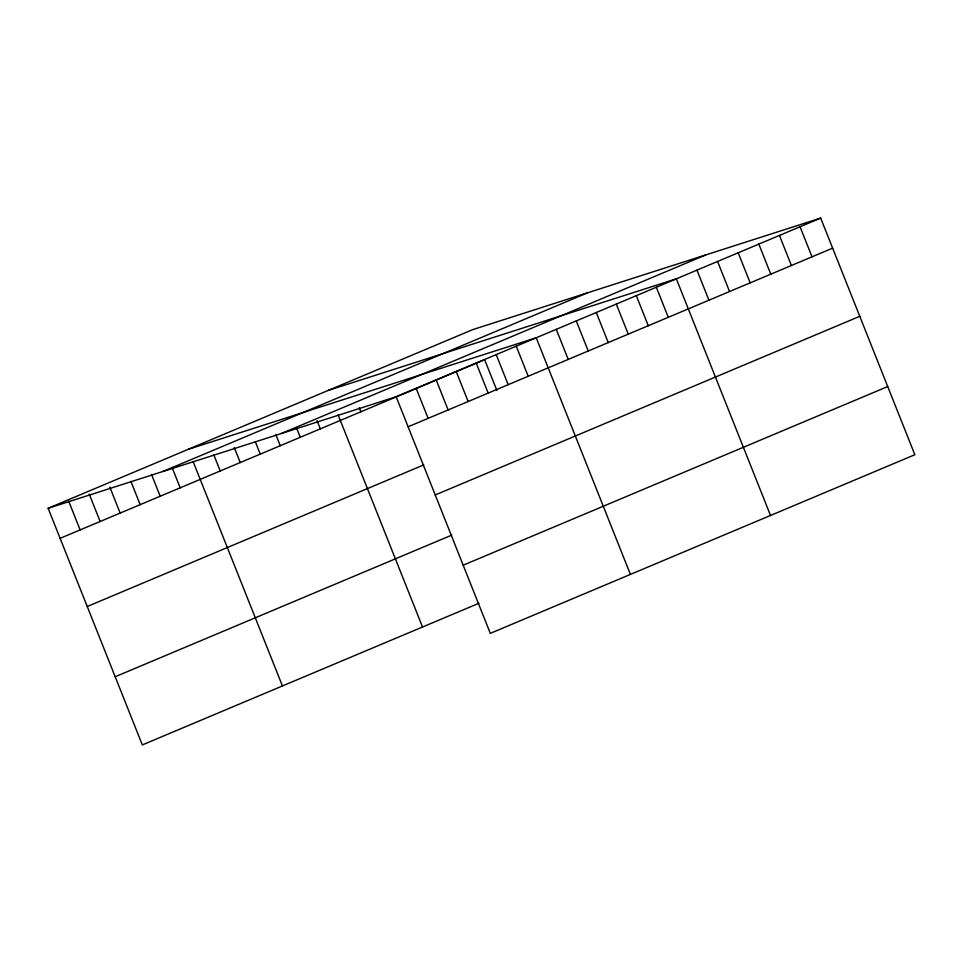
<?xml version="1.0" encoding="UTF-8"?>
<svg xmlns="http://www.w3.org/2000/svg" width="963" height="963" viewBox="0 0 963 963"><rect width="100%" height="100%" fill="white"/><g stroke="black" fill="none" stroke-linecap="round" stroke-linejoin="round"><path stroke-width="1.44" d="M48.15 508.271L472.689 329.635L820.681 218.083L914.85 454.729L490.311 633.365L396.142 396.72L48.15 508.271L142.319 744.917L478.876 603.295M162.988 471.461L587.526 292.824M281.304 433.531L705.843 254.894M396.142 396.72L820.681 218.083M60.115 538.341L484.654 359.705L496.884 390.448M408.107 426.79L832.646 248.153M87.248 606.509L423.792 464.888M435.24 494.958L859.766 316.321M115.199 676.748L451.743 535.127M463.191 565.197L887.717 386.548M328.347 390.376L676.339 278.825L770.508 515.458M188.242 449.324L536.235 337.772L630.416 574.417M800.06 226.762L812.026 256.82M779.44 235.429L791.405 265.499M758.82 244.108L770.785 274.178M738.2 252.788L750.165 282.857M717.579 261.467L729.545 291.536M696.959 270.146L708.924 300.203M656.321 287.239L668.286 317.309M636.314 295.665L648.28 325.723M616.296 304.079L628.261 334.149M596.278 312.506L608.243 342.575M576.271 320.932L588.237 350.989M556.253 329.346L568.218 359.416M516.228 346.186L528.193 376.256M496.21 354.613L508.175 384.682M476.204 363.039L488.169 393.097M456.185 371.453L468.15 401.523M436.167 379.879L448.132 409.949M416.16 388.306L428.126 418.363M359.295 407.662L360.932 411.767M338.133 414.969L422.516 627.021M317.032 420.662L320.294 428.86M296.472 427.716L300.275 437.286M275.912 434.77L280.269 445.7M255.364 441.824L260.251 454.127M234.262 447.518L240.244 462.553M213.702 454.572L220.226 470.967M193.142 461.626L282.424 685.969M172.04 467.308L180.201 487.808M151.48 474.374L160.183 496.234M130.92 481.428L140.165 504.66M109.818 487.109L120.158 513.074M89.27 494.163L100.14 521.501M68.71 501.217L80.134 529.927"/></g></svg>
